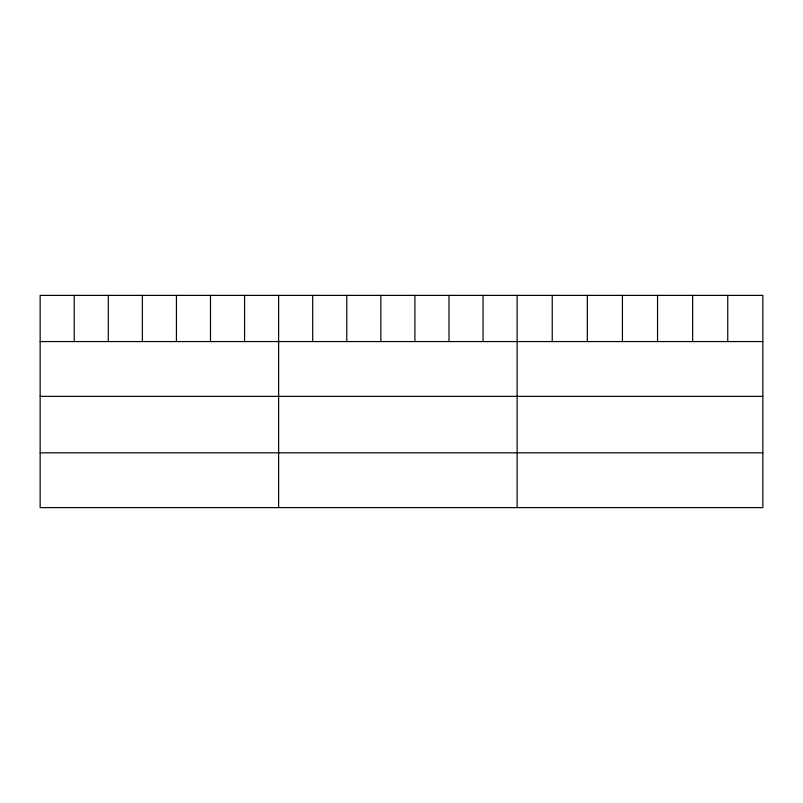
<?xml version="1.0" encoding="UTF-8"?>
<svg xmlns="http://www.w3.org/2000/svg" width="803" height="803" viewBox="0 0 803 803"><rect width="100%" height="100%" fill="white"/><g stroke="black" fill="none" stroke-linecap="round" stroke-linejoin="round"><path stroke-width="1.2" d="M762.85 341.566L762.85 507.616L40.15 507.616L40.15 295.384L762.85 295.384L762.85 341.566L40.15 341.566M40.15 396.361L762.85 396.361M40.15 452.822L762.85 452.822M727.749 295.384L727.749 341.566M692.648 295.384L692.648 341.566M657.547 295.384L657.547 341.566M622.435 295.384L622.435 341.566M587.334 295.384L587.334 341.566M552.233 295.384L552.233 341.566M517.132 295.384L517.132 507.616M483.065 295.384L483.065 341.566M448.987 295.384L448.987 341.566M414.92 295.384L414.92 341.566M380.853 295.384L380.853 341.566M346.786 295.384L346.786 341.566M312.708 295.384L312.708 341.566M278.641 295.384L278.641 507.616M244.574 295.384L244.574 341.566M210.496 295.384L210.496 341.566M176.429 295.384L176.429 341.566M142.362 295.384L142.362 341.566M108.295 295.384L108.295 341.566M74.217 295.384L74.217 341.566"/></g></svg>
